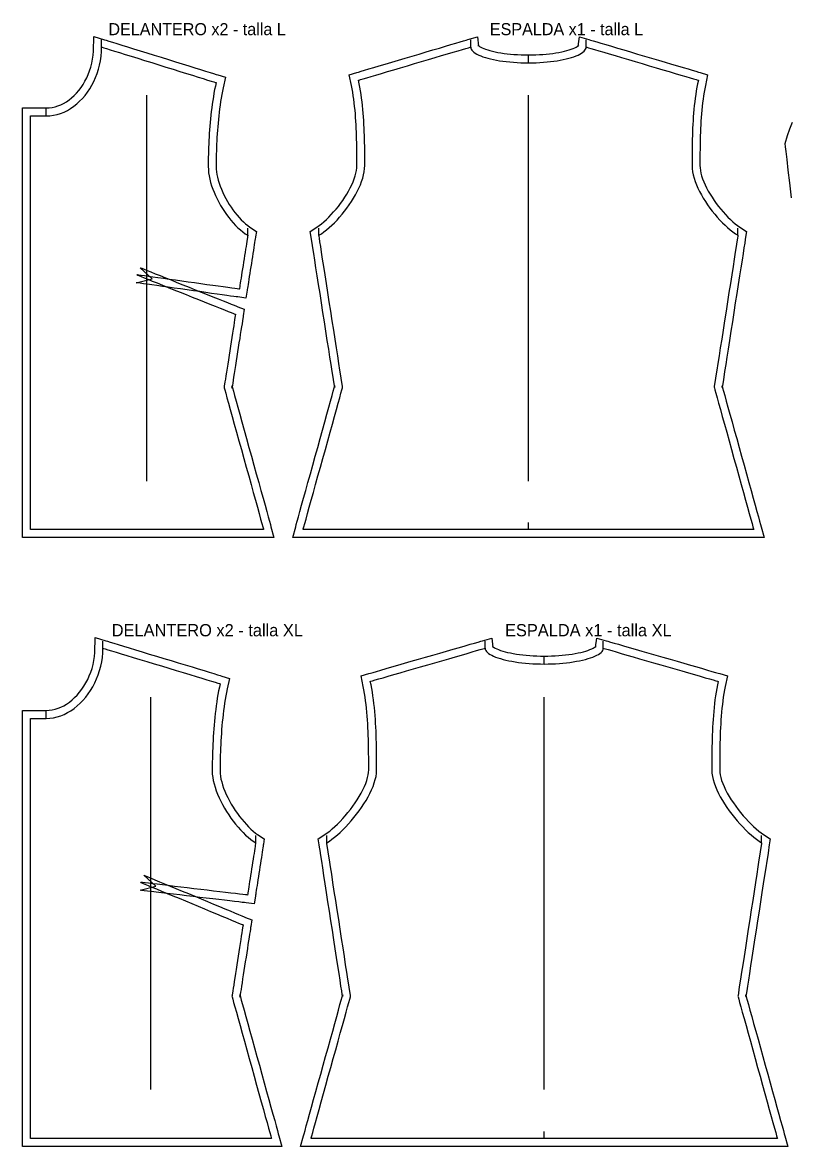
# Model space of a CAD drawing. Header units: centimetres. Extents: x -1 to 277, y -288 to 3.
# Drawn here: x -1 to 96.2, y -288 to -145.9 of the extents above; entities that cross this region are included whole.
import ezdxf

# ---------------------------------------------------------------- set-up
doc = ezdxf.new("R2010")
doc.units = ezdxf.units.CM
for name, color, linetype in [('15_SeamAllowance', 4, 'CONTINUOUS'), ('1_Boundary', 7, 'CONTINUOUS'), ('4_Notch', 1, 'CONTINUOUS'), ('5_Grainline', 3, 'CONTINUOUS'), ('8_Text', 7, 'CONTINUOUS')]:
    doc.layers.add(name, color=color, linetype=linetype)

msp = doc.modelspace()

# ---------------------------------------------------------------- linework, layer by layer
at = {"layer": '15_SeamAllowance'}
for points in [[(-1, -156.7033), (0.0101, -156.7033), (0.0394, -156.7033), (0.0859, -156.7033), (0.1481, -156.7033), (0.2242, -156.7033), (0.3125, -156.7033), (0.4112, -156.7033), (0.5185, -156.7033), (0.6328, -156.7033), (0.7523, -156.7033), (0.8753, -156.7033), (1, -156.7033), (1.1247, -156.7033), (1.2477, -156.7033), (1.3672, -156.7033), (1.4815, -156.7033), (1.5888, -156.7033), (1.6875, -156.7033), (1.7758, -156.7033), (1.8519, -156.7033), (1.9141, -156.7033), (1.9606, -156.7033), (1.9899, -156.7033), (1.9779, -156.7033), (2.379, -156.6856), (2.7536, -156.636), (3.1241, -156.5543), (3.4899, -156.4411), (3.8505, -156.297), (4.2051, -156.1225), (4.5523, -155.9184), (4.8911, -155.6854), (5.2199, -155.4243), (5.5374, -155.1363), (5.842, -154.8223), (6.1323, -154.4836), (6.4067, -154.1216), (6.664, -153.7375), (6.9026, -153.3328), (7.1213, -152.9088), (7.3186, -152.4671), (7.4934, -152.0092), (7.6445, -151.5364), (7.7706, -151.0502), (7.8706, -150.5521), (7.9434, -150.0435), (7.9879, -149.5257), (8.0415, -147.6544), (9.3732, -148.0677), (9.585, -148.1335), (9.9227, -148.2383), (10.3736, -148.3783), (10.9252, -148.5495), (11.5649, -148.7481), (12.2801, -148.9701), (13.0582, -149.2116), (13.8866, -149.4688), (14.7528, -149.7377), (15.6442, -150.0144), (16.5481, -150.295), (17.4521, -150.5756), (18.3434, -150.8522), (19.2096, -151.1211), (20.0381, -151.3783), (20.8162, -151.6198), (21.5314, -151.8418), (22.171, -152.0404), (22.7226, -152.2116), (23.1736, -152.3516), (23.5112, -152.4564), (23.7231, -152.5222), (24.674, -152.8174), (24.3814, -154.1477), (24.2936, -154.579), (24.2114, -155.0161), (24.1345, -155.4582), (24.0628, -155.9044), (23.9963, -156.3539), (23.9348, -156.8059), (23.8781, -157.2597), (23.8261, -157.7144), (23.7787, -158.1693), (23.7356, -158.6235), (23.6967, -159.0763), (23.6619, -159.5268), (23.631, -159.9744), (23.6038, -160.4182), (23.5802, -160.8575), (23.56, -161.2914), (23.5431, -161.7192), (23.5292, -162.1402), (23.5182, -162.5535), (23.51, -162.9585), (23.5043, -163.3542), (23.5011, -163.74), (23.5, -164.0996), (23.5112, -164.4309), (23.5433, -164.7632), (23.5967, -165.1104), (23.6712, -165.47), (23.7661, -165.8395), (23.8806, -166.2167), (24.014, -166.5992), (24.1651, -166.9848), (24.3331, -167.3714), (24.5168, -167.7569), (24.715, -168.1393), (24.9266, -168.5165), (25.1504, -168.8865), (25.3852, -169.2475), (25.6296, -169.5975), (25.8823, -169.9345), (26.1418, -170.2567), (26.4068, -170.5622), (26.6757, -170.8491), (26.9467, -171.1154), (27.2182, -171.3595), (27.488, -171.5796), (27.754, -171.7741), (28.5888, -172.3119), (28.4825, -172.9895), (28.4669, -173.0892), (28.4419, -173.248), (28.4087, -173.4601), (28.368, -173.7195), (28.3208, -174.0204), (28.268, -174.3568), (28.2106, -174.7227), (28.1494, -175.1124), (28.0855, -175.5198), (28.0197, -175.939), (27.953, -176.3642), (27.8863, -176.7894), (27.8206, -177.2086), (27.7566, -177.616), (27.6955, -178.0057), (27.6381, -178.3716), (27.5853, -178.708), (27.5381, -179.0089), (27.4974, -179.2683), (27.4641, -179.4804), (27.4392, -179.6392), (27.4236, -179.7389), (27.2657, -180.7455), (26.2257, -180.5995), (26.0363, -180.5729), (25.7346, -180.5306), (25.3316, -180.474), (24.8387, -180.4048), (24.267, -180.3246), (23.6279, -180.2349), (22.9325, -180.1373), (22.1921, -180.0333), (21.418, -179.9247), (20.6215, -179.8129), (19.8136, -179.6995), (19.0058, -179.5861), (18.2092, -179.4743), (17.4351, -179.3656), (16.6948, -179.2617), (15.9994, -179.1641), (15.3603, -179.0744), (14.7886, -178.9942), (14.2957, -178.925), (13.8927, -178.8684), (13.5909, -178.8261), (13.4016, -178.7995), (15.4078, -178.314), (13.9094, -176.8967), (14.0917, -176.9696), (14.3821, -177.0858), (14.77, -177.2409), (15.2445, -177.4306), (15.7947, -177.6506), (16.4099, -177.8967), (17.0792, -178.1643), (17.7918, -178.4493), (18.5369, -178.7472), (19.3036, -179.0538), (20.0812, -179.3648), (20.8587, -179.6757), (21.6255, -179.9823), (22.3705, -180.2803), (23.0832, -180.5653), (23.7525, -180.8329), (24.3677, -181.0789), (24.9179, -181.299), (25.3924, -181.4887), (25.7802, -181.6438), (26.0707, -181.76), (26.2529, -181.8328), (27.0562, -182.154), (26.9254, -182.9882), (26.9042, -183.1228), (26.8706, -183.3374), (26.8257, -183.624), (26.7707, -183.9746), (26.7069, -184.3811), (26.6357, -184.8356), (26.5581, -185.3302), (26.4755, -185.8567), (26.3892, -186.4072), (26.3004, -186.9737), (26.2103, -187.5482), (26.1202, -188.1227), (26.0314, -188.6892), (25.9451, -189.2397), (25.8625, -189.7663), (25.7849, -190.2608), (25.7137, -190.7153), (25.6499, -191.1219), (25.5949, -191.4724), (25.55, -191.759), (25.5164, -191.9736), (25.4952, -192.1083), (25.5215, -191.941), (25.4888, -191.8235), (25.5619, -192.0865), (25.6784, -192.5058), (25.8339, -193.0657), (26.0241, -193.7506), (26.2448, -194.5449), (26.4914, -195.4329), (26.7598, -196.399), (27.0455, -197.4277), (27.3443, -198.5032), (27.6517, -199.61), (27.9635, -200.7324), (28.2753, -201.8548), (28.5827, -202.9615), (28.8815, -204.037), (29.1672, -205.0657), (29.4356, -206.0318), (29.6823, -206.9199), (29.9029, -207.7141), (30.0931, -208.399), (30.2487, -208.9589), (30.3651, -209.3782), (30.4382, -209.6412), (30.8156, -211), (29.3506, -211), (28.9196, -211), (28.2324, -211), (27.3148, -211), (26.1923, -211), (24.8906, -211), (23.4353, -211), (21.8519, -211), (20.166, -211), (18.4034, -211), (16.5895, -211), (14.75, -211), (12.9105, -211), (11.0966, -211), (9.334, -211), (7.6481, -211), (6.0647, -211), (4.6094, -211), (3.3077, -211), (2.1852, -211), (1.2676, -211), (0.5804, -211), (0.1494, -211), (-1, -211), (-1, -209.7352), (-1, -208.971), (-1, -207.7529), (-1, -206.1262), (-1, -204.1363), (-1, -201.8286), (-1, -199.2486), (-1, -196.4416), (-1, -193.453), (-1, -190.3282), (-1, -187.1126), (-1, -183.8517), (-1, -180.5907), (-1, -177.3751), (-1, -174.2503), (-1, -171.2617), (-1, -168.4547), (-1, -165.8747), (-1, -163.567), (-1, -161.5772), (-1, -159.9505), (-1, -158.7323), (-1, -157.9681)], [(63, -150), (63.4684, -149.9955), (63.9298, -149.9823), (64.3831, -149.9608), (64.8269, -149.9311), (65.2596, -149.8937), (65.6801, -149.8489), (66.0867, -149.7971), (66.4782, -149.7386), (66.8528, -149.6739), (67.2092, -149.6034), (67.5457, -149.5277), (67.8605, -149.4474), (68.1518, -149.3633), (68.4176, -149.2762), (68.6557, -149.1874), (68.8636, -149.0986), (69.0384, -149.0122), (69.1772, -148.9318), (69.2769, -148.8626), (69.3351, -148.8127), (69.3526, -148.7933), (69.3374, -148.8171), (69.3092, -148.8907), (69.4601, -147.7077), (70.6589, -148.0624), (70.8664, -148.1237), (71.197, -148.2216), (71.6386, -148.3522), (72.1788, -148.512), (72.8053, -148.6973), (73.5056, -148.9045), (74.2676, -149.13), (75.0789, -149.37), (75.9272, -149.6209), (76.8001, -149.8792), (77.6854, -150.1411), (78.5706, -150.403), (79.4435, -150.6612), (80.2918, -150.9122), (81.1031, -151.1522), (81.8651, -151.3776), (82.5655, -151.5848), (83.1919, -151.7702), (83.7321, -151.93), (84.1737, -152.0606), (84.5044, -152.1584), (84.7118, -152.2198), (85.6744, -152.5046), (85.3835, -153.8437), (85.2994, -154.2731), (85.2222, -154.7102), (85.1519, -155.154), (85.088, -155.6036), (85.0304, -156.058), (84.9787, -156.5162), (84.9327, -156.9772), (84.8919, -157.4401), (84.8562, -157.904), (84.8252, -158.3678), (84.7986, -158.8307), (84.776, -159.2917), (84.7572, -159.7499), (84.7417, -160.2044), (84.7293, -160.6543), (84.7197, -161.0986), (84.7124, -161.5365), (84.7072, -161.9672), (84.7037, -162.3896), (84.7016, -162.803), (84.7005, -163.2064), (84.7001, -163.5991), (84.7, -163.958), (84.7141, -164.2769), (84.7541, -164.595), (84.8213, -164.9328), (84.9154, -165.2873), (85.0355, -165.6554), (85.1805, -166.0341), (85.349, -166.4208), (85.5393, -166.8126), (85.7499, -167.2071), (85.9789, -167.6019), (86.2245, -167.9947), (86.4848, -168.3832), (86.758, -168.7653), (87.042, -169.1387), (87.335, -169.5015), (87.6349, -169.8514), (87.9396, -170.1865), (88.2471, -170.5046), (88.5551, -170.8037), (88.8612, -171.0818), (89.1631, -171.3366), (89.4579, -171.5662), (89.7426, -171.7685), (90.5889, -172.3086), (90.4728, -173.0516), (90.429, -173.3322), (90.3591, -173.7794), (90.2658, -174.3766), (90.1516, -175.1072), (90.0193, -175.9544), (89.8713, -176.9016), (89.7102, -177.9322), (89.5388, -179.0294), (89.3595, -180.1766), (89.1751, -181.3572), (88.988, -182.5544), (88.8009, -183.7516), (88.6165, -184.9322), (88.4372, -186.0794), (88.2658, -187.1766), (88.1048, -188.2072), (87.9568, -189.1544), (87.8244, -190.0016), (87.7102, -190.7322), (87.6169, -191.3294), (87.547, -191.7766), (87.5032, -192.0572), (87.5214, -191.9407), (87.4888, -191.8235), (87.5619, -192.0865), (87.6784, -192.5058), (87.8339, -193.0657), (88.0241, -193.7506), (88.2448, -194.5449), (88.4914, -195.4329), (88.7598, -196.399), (89.0455, -197.4277), (89.3443, -198.5032), (89.6517, -199.61), (89.9635, -200.7324), (90.2753, -201.8548), (90.5827, -202.9615), (90.8815, -204.037), (91.1672, -205.0657), (91.4356, -206.0318), (91.6823, -206.9199), (91.9029, -207.7141), (92.0931, -208.399), (92.2487, -208.9589), (92.3651, -209.3782), (92.4382, -209.6412), (92.8156, -211), (91.3557, -211), (90.9392, -211), (90.2754, -211), (89.3889, -211), (88.3045, -211), (87.0469, -211), (85.6408, -211), (84.1111, -211), (82.4824, -211), (80.7795, -211), (79.0271, -211), (77.25, -211), (75.4729, -211), (73.7205, -211), (72.0176, -211), (70.3889, -211), (68.8592, -211), (67.4531, -211), (66.1955, -211), (65.1111, -211), (64.2246, -211), (63.5608, -211), (63.1443, -211), (63, -211), (62.8557, -211), (62.4392, -211), (61.7754, -211), (60.8889, -211), (59.8045, -211), (58.5469, -211), (57.1408, -211), (55.6111, -211), (53.9824, -211), (52.2795, -211), (50.5271, -211), (48.75, -211), (46.9729, -211), (45.2205, -211), (43.5176, -211), (41.8889, -211), (40.3592, -211), (38.9531, -211), (37.6955, -211), (36.6111, -211), (35.7246, -211), (35.0608, -211), (34.6443, -211), (33.1844, -211), (33.5618, -209.6412), (33.6349, -209.3782), (33.7513, -208.9589), (33.9069, -208.399), (34.0971, -207.7141), (34.3177, -206.9199), (34.5644, -206.0318), (34.8328, -205.0657), (35.1185, -204.037), (35.4173, -202.9615), (35.7247, -201.8548), (36.0365, -200.7324), (36.3483, -199.61), (36.6557, -198.5032), (36.9545, -197.4277), (37.2402, -196.399), (37.5086, -195.4329), (37.7552, -194.5449), (37.9759, -193.7506), (38.1661, -193.0657), (38.3216, -192.5058), (38.4381, -192.0865), (38.5112, -191.8235), (38.4786, -191.9407), (38.4968, -192.0572), (38.453, -191.7766), (38.3831, -191.3294), (38.2898, -190.7322), (38.1756, -190.0016), (38.0432, -189.1544), (37.8952, -188.2072), (37.7342, -187.1766), (37.5628, -186.0794), (37.3835, -184.9322), (37.1991, -183.7516), (37.012, -182.5544), (36.8249, -181.3572), (36.6405, -180.1766), (36.4612, -179.0294), (36.2898, -177.9322), (36.1287, -176.9016), (35.9807, -175.9544), (35.8484, -175.1072), (35.7342, -174.3766), (35.6409, -173.7794), (35.571, -173.3322), (35.5272, -173.0516), (35.4111, -172.3086), (36.2574, -171.7685), (36.5421, -171.5662), (36.8369, -171.3366), (37.1388, -171.0818), (37.4449, -170.8037), (37.7529, -170.5046), (38.0604, -170.1865), (38.3651, -169.8514), (38.665, -169.5015), (38.958, -169.1387), (39.242, -168.7653), (39.5152, -168.3832), (39.7755, -167.9947), (40.0211, -167.6019), (40.2501, -167.2071), (40.4607, -166.8126), (40.651, -166.4208), (40.8195, -166.0341), (40.9645, -165.6554), (41.0846, -165.2873), (41.1787, -164.9328), (41.2459, -164.595), (41.2859, -164.2769), (41.3, -163.958), (41.2999, -163.5991), (41.2995, -163.2064), (41.2984, -162.803), (41.2963, -162.3896), (41.2928, -161.9672), (41.2876, -161.5365), (41.2803, -161.0986), (41.2707, -160.6543), (41.2583, -160.2044), (41.2428, -159.7499), (41.224, -159.2917), (41.2014, -158.8307), (41.1748, -158.3678), (41.1438, -157.904), (41.1081, -157.4401), (41.0673, -156.9772), (41.0213, -156.5162), (40.9696, -156.058), (40.912, -155.6036), (40.8481, -155.154), (40.7778, -154.7102), (40.7006, -154.2731), (40.6165, -153.8437), (40.3256, -152.5046), (41.2882, -152.2198), (41.4956, -152.1584), (41.8263, -152.0606), (42.2679, -151.93), (42.8081, -151.7702), (43.4345, -151.5848), (44.1349, -151.3776), (44.8969, -151.1522), (45.7082, -150.9122), (46.5565, -150.6612), (47.4294, -150.403), (48.3146, -150.1411), (49.1999, -149.8792), (50.0728, -149.6209), (50.9211, -149.37), (51.7324, -149.13), (52.4944, -148.9045), (53.1947, -148.6973), (53.8212, -148.512), (54.3614, -148.3522), (54.803, -148.2216), (55.1336, -148.1237), (55.3411, -148.0624), (56.5399, -147.7077), (56.6908, -148.8907), (56.6626, -148.8171), (56.6474, -148.7933), (56.6649, -148.8127), (56.7231, -148.8626), (56.8228, -148.9318), (56.9616, -149.0122), (57.1364, -149.0986), (57.3443, -149.1874), (57.5824, -149.2762), (57.8482, -149.3633), (58.1395, -149.4474), (58.4543, -149.5277), (58.7908, -149.6034), (59.1472, -149.6739), (59.5218, -149.7386), (59.9133, -149.7971), (60.3199, -149.8489), (60.7404, -149.8937), (61.1731, -149.9311), (61.6169, -149.9608), (62.0702, -149.9823), (62.5316, -149.9955)], [(-1, -232.8733), (0.0101, -232.8733), (0.0394, -232.8733), (0.0859, -232.8733), (0.1481, -232.8733), (0.2242, -232.8733), (0.3125, -232.8733), (0.4112, -232.8733), (0.5185, -232.8733), (0.6328, -232.8733), (0.7523, -232.8733), (0.8753, -232.8733), (1, -232.8733), (1.1247, -232.8733), (1.2477, -232.8733), (1.3672, -232.8733), (1.4815, -232.8733), (1.5888, -232.8733), (1.6875, -232.8733), (1.7758, -232.8733), (1.8519, -232.8733), (1.9141, -232.8733), (1.9606, -232.8733), (1.9899, -232.8733), (1.977, -232.8733), (2.3767, -232.855), (2.7516, -232.8036), (3.1247, -232.7187), (3.4954, -232.601), (3.8629, -232.4509), (4.2258, -232.2692), (4.5827, -232.0564), (4.932, -231.8137), (5.272, -231.542), (5.601, -231.2427), (5.9173, -230.9169), (6.2192, -230.5663), (6.5051, -230.1923), (6.7733, -229.7964), (7.0223, -229.3803), (7.2507, -228.9457), (7.457, -228.4942), (7.6398, -228.0275), (7.7978, -227.5473), (7.9298, -227.0552), (8.0344, -226.5529), (8.1106, -226.042), (8.1571, -225.5239), (8.2131, -223.6635), (9.5388, -224.0659), (9.7555, -224.1316), (10.1008, -224.2365), (10.562, -224.3764), (11.1262, -224.5477), (11.7804, -224.7462), (12.5119, -224.9682), (13.3077, -225.2098), (14.155, -225.4669), (15.0409, -225.7358), (15.9526, -226.0125), (16.8771, -226.2931), (17.8016, -226.5737), (18.7133, -226.8504), (19.5992, -227.1193), (20.4465, -227.3764), (21.2423, -227.618), (21.9738, -227.84), (22.628, -228.0385), (23.1922, -228.2098), (23.6533, -228.3497), (23.9987, -228.4546), (24.2153, -228.5203), (25.1744, -228.8114), (24.8818, -230.1481), (24.7943, -230.5844), (24.7122, -231.0306), (24.6353, -231.4856), (24.5637, -231.9481), (24.4971, -232.4168), (24.4356, -232.8905), (24.3788, -233.368), (24.3267, -233.848), (24.2792, -234.3295), (24.236, -234.8111), (24.1971, -235.2917), (24.1622, -235.7702), (24.1312, -236.2453), (24.104, -236.7159), (24.0804, -237.1808), (24.0601, -237.6388), (24.0432, -238.0888), (24.0293, -238.5296), (24.0183, -238.9601), (24.01, -239.379), (24.0043, -239.7853), (24.0011, -240.1777), (24.0001, -240.5363), (24.0131, -240.8611), (24.0504, -241.1897), (24.1131, -241.539), (24.2006, -241.9057), (24.3122, -242.2865), (24.4468, -242.6784), (24.6032, -243.0785), (24.7799, -243.4841), (24.9756, -243.8925), (25.1886, -244.3012), (25.4175, -244.7077), (25.6605, -245.1097), (25.916, -245.5048), (26.1823, -245.8907), (26.4576, -246.2651), (26.7402, -246.6257), (27.0283, -246.9701), (27.3198, -247.2963), (27.6128, -247.6018), (27.905, -247.8844), (28.194, -248.1419), (28.4772, -248.3719), (28.7516, -248.5724), (29.5881, -249.1118), (29.4829, -249.7874), (29.4678, -249.884), (29.4438, -250.0379), (29.4118, -250.2435), (29.3726, -250.4949), (29.3272, -250.7865), (29.2764, -251.1126), (29.2211, -251.4673), (29.1623, -251.8449), (29.1007, -252.2398), (29.0374, -252.6461), (28.9732, -253.0582), (28.909, -253.4702), (28.8457, -253.8766), (28.7841, -254.2714), (28.7253, -254.6491), (28.67, -255.0038), (28.6192, -255.3298), (28.5738, -255.6214), (28.5346, -255.8729), (28.5026, -256.0784), (28.4786, -256.2323), (28.4635, -256.3289), (28.3099, -257.3151), (27.2837, -257.1933), (27.0858, -257.1698), (26.7703, -257.1323), (26.349, -257.0823), (25.8336, -257.0211), (25.2359, -256.9501), (24.5676, -256.8708), (23.8406, -256.7844), (23.0665, -256.6925), (22.2572, -256.5964), (21.4243, -256.4975), (20.5797, -256.3972), (19.7351, -256.2969), (18.9022, -256.198), (18.0929, -256.1019), (17.3188, -256.01), (16.5918, -255.9237), (15.9235, -255.8443), (15.3258, -255.7734), (14.8104, -255.7122), (14.3891, -255.6621), (14.0736, -255.6247), (13.8757, -255.6012), (15.8601, -255.1054), (14.3734, -253.7034), (14.5631, -253.7819), (14.8654, -253.9072), (15.2692, -254.0744), (15.763, -254.279), (16.3358, -254.5162), (16.9761, -254.7815), (17.6728, -255.0701), (18.4146, -255.3773), (19.1901, -255.6986), (19.9882, -256.0292), (20.7976, -256.3644), (21.6069, -256.6997), (22.405, -257.0303), (23.1806, -257.3515), (23.9223, -257.6588), (24.619, -257.9474), (25.2594, -258.2126), (25.8321, -258.4499), (26.326, -258.6545), (26.7297, -258.8217), (27.0321, -258.9469), (27.2217, -259.0255), (28.0138, -259.3536), (27.8857, -260.1761), (27.8652, -260.308), (27.8325, -260.5181), (27.7888, -260.7988), (27.7353, -261.1422), (27.6734, -261.5403), (27.6041, -261.9855), (27.5287, -262.4698), (27.4484, -262.9855), (27.3644, -263.5246), (27.2781, -264.0795), (27.1905, -264.6421), (27.1029, -265.2048), (27.0165, -265.7596), (26.9326, -266.2988), (26.8523, -266.8144), (26.7769, -267.2988), (26.7076, -267.7439), (26.6456, -268.1421), (26.5922, -268.4854), (26.5485, -268.7661), (26.5157, -268.9763), (26.4952, -269.1081), (26.5213, -268.9404), (26.4888, -268.8235), (26.5619, -269.0865), (26.6784, -269.5058), (26.8339, -270.0657), (27.0241, -270.7506), (27.2448, -271.5449), (27.4914, -272.4329), (27.7598, -273.399), (28.0455, -274.4277), (28.3443, -275.5032), (28.6517, -276.61), (28.9635, -277.7324), (29.2753, -278.8548), (29.5827, -279.9615), (29.8815, -281.037), (30.1672, -282.0657), (30.4356, -283.0318), (30.6823, -283.9199), (30.9029, -284.7141), (31.0931, -285.399), (31.2487, -285.9589), (31.3651, -286.3782), (31.4382, -286.6412), (31.8156, -288), (30.3456, -288), (29.8999, -288), (29.1895, -288), (28.2407, -288), (27.0802, -288), (25.7344, -288), (24.2297, -288), (22.5926, -288), (20.8496, -288), (19.0272, -288), (17.1518, -288), (15.25, -288), (13.3482, -288), (11.4728, -288), (9.6504, -288), (7.9074, -288), (6.2703, -288), (4.7656, -288), (3.4198, -288), (2.2593, -288), (1.3105, -288), (0.6001, -288), (0.1544, -288), (-1, -288), (-1, -286.731), (-1, -285.9547), (-1, -284.7172), (-1, -283.0647), (-1, -281.0432), (-1, -278.699), (-1, -276.078), (-1, -273.2264), (-1, -270.1904), (-1, -267.016), (-1, -263.7494), (-1, -260.4367), (-1, -257.1239), (-1, -253.8573), (-1, -250.6829), (-1, -247.6469), (-1, -244.7954), (-1, -242.1744), (-1, -239.8301), (-1, -237.8086), (-1, -236.1561), (-1, -234.9186), (-1, -234.1423)], [(65, -226), (65.4693, -225.9955), (65.9335, -225.9823), (66.391, -225.9607), (66.8404, -225.931), (67.2802, -225.8936), (67.7087, -225.8487), (68.1244, -225.7967), (68.5258, -225.738), (68.911, -225.6731), (69.2785, -225.6023), (69.6265, -225.5262), (69.9531, -225.4454), (70.2562, -225.3606), (70.5338, -225.2727), (70.7835, -225.1829), (71.0026, -225.0927), (71.188, -225.0047), (71.3364, -224.9221), (71.4442, -224.8503), (71.5083, -224.7977), (71.5287, -224.7761), (71.5124, -224.8004), (71.4805, -224.8797), (71.6362, -223.717), (72.8246, -224.0606), (73.0369, -224.122), (73.3753, -224.2198), (73.8271, -224.3505), (74.3799, -224.5103), (75.0209, -224.6956), (75.7375, -224.9028), (76.5173, -225.1282), (77.3474, -225.3683), (78.2154, -225.6192), (79.1086, -225.8775), (80.0144, -226.1393), (80.9202, -226.4012), (81.8134, -226.6595), (82.6814, -226.9104), (83.5116, -227.1505), (84.2913, -227.3759), (85.008, -227.5831), (85.649, -227.7684), (86.2017, -227.9282), (86.6536, -228.0589), (86.9919, -228.1567), (87.2042, -228.2181), (88.1747, -228.4987), (87.8839, -229.8441), (87.7999, -230.2786), (87.7229, -230.725), (87.6526, -231.182), (87.5887, -231.6481), (87.531, -232.1219), (87.4792, -232.6019), (87.4331, -233.0868), (87.3923, -233.5752), (87.3565, -234.0657), (87.3254, -234.557), (87.2987, -235.0478), (87.2761, -235.5366), (87.2572, -236.0223), (87.2418, -236.5035), (87.2294, -236.9789), (87.2197, -237.4472), (87.2124, -237.9071), (87.2072, -238.3574), (87.2037, -238.7968), (87.2016, -239.2239), (87.2005, -239.6377), (87.2001, -240.0368), (87.2, -240.3948), (87.2158, -240.7074), (87.2607, -241.0225), (87.3368, -241.3636), (87.4439, -241.7264), (87.5809, -242.1069), (87.7462, -242.5014), (87.9382, -242.9065), (88.1546, -243.3189), (88.3934, -243.7356), (88.6522, -244.1537), (88.9288, -244.5706), (89.2209, -244.9837), (89.526, -245.3903), (89.8417, -245.7881), (90.1657, -246.1745), (90.4955, -246.5472), (90.8286, -246.9038), (91.1623, -247.2417), (91.494, -247.5587), (91.8208, -247.8522), (92.1398, -248.1197), (92.4476, -248.3588), (92.7403, -248.5669), (93.5879, -249.1083), (93.4731, -249.8511), (93.4292, -250.1345), (93.3593, -250.5864), (93.266, -251.1899), (93.1519, -251.928), (93.0195, -252.7841), (92.8715, -253.7412), (92.7105, -254.7825), (92.539, -255.8911), (92.3598, -257.0503), (92.1753, -258.2431), (91.9883, -259.4528), (91.8012, -260.6625), (91.6167, -261.8554), (91.4375, -263.0145), (91.266, -264.1232), (91.105, -265.1645), (90.957, -266.1216), (90.8246, -266.9776), (90.7105, -267.7158), (90.6172, -268.3192), (90.5473, -268.7711), (90.5034, -269.0546), (90.5212, -268.9399), (90.4888, -268.8235), (90.5619, -269.0865), (90.6784, -269.5058), (90.8339, -270.0657), (91.0241, -270.7506), (91.2448, -271.5449), (91.4914, -272.4329), (91.7598, -273.399), (92.0455, -274.4277), (92.3443, -275.5032), (92.6517, -276.61), (92.9635, -277.7324), (93.2753, -278.8548), (93.5827, -279.9615), (93.8815, -281.037), (94.1672, -282.0657), (94.4356, -283.0318), (94.6823, -283.9199), (94.9029, -284.7141), (95.0931, -285.399), (95.2487, -285.9589), (95.3651, -286.3782), (95.4382, -286.6412), (95.8156, -288), (94.3506, -288), (93.9196, -288), (93.2324, -288), (92.3148, -288), (91.1923, -288), (89.8906, -288), (88.4353, -288), (86.8519, -288), (85.166, -288), (83.4034, -288), (81.5895, -288), (79.75, -288), (77.9105, -288), (76.0966, -288), (74.334, -288), (72.6481, -288), (71.0647, -288), (69.6094, -288), (68.3077, -288), (67.1852, -288), (66.2676, -288), (65.5804, -288), (65.1494, -288), (65, -288), (64.8506, -288), (64.4196, -288), (63.7324, -288), (62.8148, -288), (61.6923, -288), (60.3906, -288), (58.9353, -288), (57.3519, -288), (55.666, -288), (53.9034, -288), (52.0895, -288), (50.25, -288), (48.4105, -288), (46.5966, -288), (44.834, -288), (43.1481, -288), (41.5647, -288), (40.1094, -288), (38.8077, -288), (37.6852, -288), (36.7676, -288), (36.0804, -288), (35.6494, -288), (34.1844, -288), (34.5618, -286.6412), (34.6349, -286.3782), (34.7513, -285.9589), (34.9069, -285.399), (35.0971, -284.7141), (35.3177, -283.9199), (35.5644, -283.0318), (35.8328, -282.0657), (36.1185, -281.037), (36.4173, -279.9615), (36.7247, -278.8548), (37.0365, -277.7324), (37.3483, -276.61), (37.6557, -275.5032), (37.9545, -274.4277), (38.2402, -273.399), (38.5086, -272.4329), (38.7552, -271.5449), (38.9759, -270.7506), (39.1661, -270.0657), (39.3216, -269.5058), (39.4381, -269.0865), (39.5112, -268.8235), (39.4788, -268.9399), (39.4966, -269.0546), (39.4527, -268.7711), (39.3828, -268.3192), (39.2895, -267.7158), (39.1754, -266.9776), (39.043, -266.1216), (38.895, -265.1645), (38.734, -264.1232), (38.5625, -263.0145), (38.3833, -261.8554), (38.1988, -260.6625), (38.0117, -259.4528), (37.8247, -258.2431), (37.6402, -257.0503), (37.461, -255.8911), (37.2895, -254.7825), (37.1285, -253.7412), (36.9805, -252.7841), (36.8481, -251.928), (36.734, -251.1899), (36.6407, -250.5864), (36.5708, -250.1345), (36.5269, -249.8511), (36.4121, -249.1083), (37.2597, -248.5669), (37.5524, -248.3588), (37.8602, -248.1197), (38.1792, -247.8522), (38.506, -247.5587), (38.8377, -247.2417), (39.1714, -246.9038), (39.5045, -246.5472), (39.8343, -246.1745), (40.1583, -245.7881), (40.474, -245.3903), (40.7791, -244.9837), (41.0712, -244.5706), (41.3478, -244.1537), (41.6066, -243.7356), (41.8454, -243.3189), (42.0618, -242.9065), (42.2538, -242.5014), (42.4191, -242.1069), (42.5561, -241.7264), (42.6632, -241.3636), (42.7393, -241.0225), (42.7842, -240.7074), (42.8, -240.3948), (42.7999, -240.0368), (42.7995, -239.6377), (42.7984, -239.2239), (42.7963, -238.7968), (42.7928, -238.3574), (42.7876, -237.9071), (42.7803, -237.4472), (42.7706, -236.9789), (42.7582, -236.5035), (42.7428, -236.0223), (42.7239, -235.5366), (42.7013, -235.0478), (42.6746, -234.557), (42.6435, -234.0657), (42.6077, -233.5752), (42.5669, -233.0868), (42.5208, -232.6019), (42.469, -232.1219), (42.4113, -231.6481), (42.3474, -231.182), (42.2771, -230.725), (42.2001, -230.2786), (42.1161, -229.8441), (41.8253, -228.4987), (42.7958, -228.2181), (43.0081, -228.1567), (43.3464, -228.0589), (43.7983, -227.9282), (44.351, -227.7684), (44.992, -227.5831), (45.7087, -227.3759), (46.4884, -227.1505), (47.3186, -226.9104), (48.1866, -226.6595), (49.0798, -226.4012), (49.9856, -226.1393), (50.8914, -225.8775), (51.7846, -225.6192), (52.6526, -225.3683), (53.4827, -225.1282), (54.2625, -224.9028), (54.9791, -224.6956), (55.6201, -224.5103), (56.1729, -224.3505), (56.6247, -224.2198), (56.9631, -224.122), (57.1754, -224.0606), (58.3638, -223.717), (58.5195, -224.8797), (58.4876, -224.8004), (58.4713, -224.7761), (58.4917, -224.7977), (58.5558, -224.8503), (58.6636, -224.9221), (58.812, -225.0047), (58.9974, -225.0927), (59.2165, -225.1829), (59.4662, -225.2727), (59.7438, -225.3606), (60.0469, -225.4454), (60.3735, -225.5262), (60.7215, -225.6023), (61.089, -225.6731), (61.4742, -225.738), (61.8756, -225.7967), (62.2913, -225.8487), (62.7198, -225.8936), (63.1596, -225.931), (63.609, -225.9607), (64.0665, -225.9823), (64.5307, -225.9955)]]:
    msp.add_lwpolyline(points, close=True, dxfattribs=at)
msp.add_lwpolyline([(96.2753, -168.0615), (96.0582, -166.176), (95.871, -164.5502), (95.718, -163.2211), (95.6034, -162.2258), (95.5315, -161.6014), (95.4837, -161.1863), (95.7743, -160.1765), (96.0664, -159.3401), (96.4067, -158.5147)], dxfattribs=at)
at = {"layer": '1_Boundary'}
for points in [[(0, -157.7033), (0.0101, -157.7033), (0.0394, -157.7033), (0.0859, -157.7033), (0.1481, -157.7033), (0.2242, -157.7033), (0.3125, -157.7033), (0.4112, -157.7033), (0.5185, -157.7033), (0.6328, -157.7033), (0.7523, -157.7033), (0.8753, -157.7033), (1, -157.7033), (1.1247, -157.7033), (1.2477, -157.7033), (1.3672, -157.7033), (1.4815, -157.7033), (1.5888, -157.7033), (1.6875, -157.7033), (1.7758, -157.7033), (1.8519, -157.7033), (1.9141, -157.7033), (1.9606, -157.7033), (1.9899, -157.7033), (2, -157.7033), (2.4669, -157.6827), (2.9273, -157.6217), (3.38, -157.5219), (3.8237, -157.3846), (4.2574, -157.2113), (4.6798, -157.0034), (5.0898, -156.7625), (5.486, -156.4899), (5.8675, -156.187), (6.233, -155.8554), (6.5812, -155.4965), (6.911, -155.1117), (7.2213, -154.7024), (7.5108, -154.2701), (7.7784, -153.8163), (8.0228, -153.3423), (8.243, -152.8497), (8.4376, -152.3399), (8.6055, -151.8143), (8.7456, -151.2743), (8.8566, -150.7215), (8.9373, -150.1572), (8.9866, -149.5829), (9.0033, -149), (9.0767, -149.0228), (9.2886, -149.0885), (9.6262, -149.1934), (10.0772, -149.3333), (10.6288, -149.5046), (11.2684, -149.7031), (11.9836, -149.9251), (12.7617, -150.1667), (13.5902, -150.4238), (14.4564, -150.6927), (15.3477, -150.9694), (16.2517, -151.25), (17.1556, -151.5306), (18.047, -151.8073), (18.9132, -152.0762), (19.7416, -152.3333), (20.5197, -152.5749), (21.2349, -152.7969), (21.8746, -152.9954), (22.4262, -153.1667), (22.8771, -153.3066), (23.2148, -153.4115), (23.4266, -153.4772), (23.5, -153.5), (23.4031, -153.9406), (23.3123, -154.3868), (23.2273, -154.8379), (23.1481, -155.2932), (23.0745, -155.7519), (23.0062, -156.2133), (22.9432, -156.6765), (22.8852, -157.1409), (22.832, -157.6057), (22.7836, -158.0702), (22.7396, -158.5335), (22.7, -158.995), (22.6646, -159.4539), (22.6331, -159.9094), (22.6055, -160.3608), (22.5815, -160.8074), (22.561, -161.2484), (22.5437, -161.683), (22.5297, -162.1105), (22.5185, -162.5301), (22.5102, -162.9411), (22.5044, -163.3428), (22.5011, -163.7343), (22.5, -164.115), (22.5128, -164.4959), (22.5506, -164.8874), (22.6123, -165.288), (22.6968, -165.6958), (22.8029, -166.1093), (22.9297, -166.5267), (23.076, -166.9464), (23.2407, -167.3667), (23.4229, -167.7858), (23.6212, -168.2022), (23.8348, -168.6142), (24.0625, -169.02), (24.3032, -169.418), (24.5558, -169.8065), (24.8193, -170.1838), (25.0926, -170.5483), (25.3745, -170.8983), (25.6641, -171.232), (25.9601, -171.5479), (26.2616, -171.8442), (26.5674, -172.1192), (26.8764, -172.3713), (27.1877, -172.5988), (27.5, -172.8), (27.4946, -172.8345), (27.479, -172.9342), (27.454, -173.093), (27.4208, -173.3051), (27.3801, -173.5645), (27.3329, -173.8654), (27.2801, -174.2018), (27.2227, -174.5677), (27.1615, -174.9574), (27.0976, -175.3648), (27.0318, -175.784), (26.9651, -176.2092), (26.8984, -176.6344), (26.8326, -177.0536), (26.7687, -177.461), (26.7076, -177.8507), (26.6502, -178.2166), (26.5974, -178.553), (26.5502, -178.8539), (26.5095, -179.1133), (26.4762, -179.3254), (26.4513, -179.4842), (26.4357, -179.5839), (26.4303, -179.6184), (26.3647, -179.6092), (26.1753, -179.5826), (25.8736, -179.5403), (25.4706, -179.4837), (24.9777, -179.4145), (24.406, -179.3343), (23.7669, -179.2446), (23.0715, -179.147), (22.3311, -179.0431), (21.557, -178.9344), (20.7605, -178.8226), (19.9526, -178.7092), (19.1448, -178.5958), (18.3482, -178.484), (17.5741, -178.3754), (16.8338, -178.2714), (16.1384, -178.1738), (15.4993, -178.0841), (14.9276, -178.0039), (14.4346, -177.9347), (14.0317, -177.8781), (13.7299, -177.8358), (13.5406, -177.8092), (13.475, -177.8), (13.5381, -177.8253), (13.7204, -177.8981), (14.0108, -178.0143), (14.3987, -178.1694), (14.8732, -178.3591), (15.4234, -178.5792), (16.0386, -178.8252), (16.7079, -179.0928), (17.4205, -179.3778), (18.1656, -179.6757), (18.9323, -179.9824), (19.7099, -180.2933), (20.4874, -180.6042), (21.2542, -180.9108), (21.9992, -181.2088), (22.7119, -181.4938), (23.3812, -181.7614), (23.9964, -182.0074), (24.5466, -182.2275), (25.0211, -182.4172), (25.4089, -182.5723), (25.6994, -182.6885), (25.8816, -182.7613), (25.9447, -182.7866), (25.9374, -182.8332), (25.9163, -182.9679), (25.8827, -183.1825), (25.8377, -183.4691), (25.7828, -183.8196), (25.719, -184.2262), (25.6477, -184.6807), (25.5702, -185.1753), (25.4876, -185.7018), (25.4013, -186.2523), (25.3125, -186.8188), (25.2224, -187.3933), (25.1323, -187.9678), (25.0435, -188.5343), (24.9571, -189.0848), (24.8746, -189.6113), (24.797, -190.1059), (24.7257, -190.5604), (24.662, -190.967), (24.607, -191.3175), (24.5621, -191.6041), (24.5284, -191.8187), (24.5073, -191.9533), (24.5, -192), (24.5253, -192.0911), (24.5984, -192.3542), (24.7148, -192.7734), (24.8704, -193.3333), (25.0606, -194.0182), (25.2813, -194.8125), (25.5279, -195.7005), (25.7963, -196.6667), (26.082, -197.6953), (26.3808, -198.7708), (26.6882, -199.8776), (27, -201), (27.3118, -202.1224), (27.6192, -203.2292), (27.918, -204.3047), (28.2037, -205.3333), (28.4721, -206.2995), (28.7188, -207.1875), (28.9394, -207.9818), (29.1296, -208.6667), (29.2852, -209.2266), (29.4016, -209.6458), (29.4747, -209.9089), (29.5, -210), (29.3506, -210), (28.9196, -210), (28.2324, -210), (27.3148, -210), (26.1923, -210), (24.8906, -210), (23.4353, -210), (21.8519, -210), (20.166, -210), (18.4034, -210), (16.5895, -210), (14.75, -210), (12.9105, -210), (11.0966, -210), (9.334, -210), (7.6481, -210), (6.0647, -210), (4.6094, -210), (3.3077, -210), (2.1852, -210), (1.2676, -210), (0.5804, -210), (0.1494, -210), (0, -210), (0, -209.7352), (0, -208.971), (0, -207.7529), (0, -206.1262), (0, -204.1363), (0, -201.8286), (0, -199.2486), (0, -196.4416), (0, -193.453), (0, -190.3282), (0, -187.1126), (0, -183.8517), (0, -180.5907), (0, -177.3751), (0, -174.2503), (0, -171.2617), (0, -168.4547), (0, -165.8747), (0, -163.567), (0, -161.5772), (0, -159.9505), (0, -158.7323), (0, -157.9681), (0, -157.7033)], [(63, -151), (63.4874, -150.9954), (63.9679, -150.9817), (64.4402, -150.9592), (64.9033, -150.9282), (65.3557, -150.8891), (65.7963, -150.8422), (66.2239, -150.7877), (66.6372, -150.7259), (67.0349, -150.6572), (67.416, -150.5819), (67.7791, -150.5002), (68.1229, -150.4125), (68.4463, -150.3191), (68.7481, -150.2202), (69.027, -150.1162), (69.2817, -150.0074), (69.5111, -149.8941), (69.7139, -149.7766), (69.8889, -149.6551), (70.0348, -149.5301), (70.1504, -149.4018), (70.2346, -149.2704), (70.2859, -149.1364), (70.3033, -149), (70.3752, -149.0213), (70.5827, -149.0826), (70.9133, -149.1805), (71.3549, -149.3111), (71.8951, -149.4709), (72.5216, -149.6563), (73.2219, -149.8635), (73.984, -150.0889), (74.7952, -150.3289), (75.6435, -150.5799), (76.5164, -150.8381), (77.4017, -151.1), (78.2869, -151.3619), (79.1598, -151.6201), (80.0081, -151.8711), (80.8194, -152.1111), (81.5814, -152.3365), (82.2818, -152.5437), (82.9082, -152.7291), (83.4484, -152.8889), (83.89, -153.0195), (84.2207, -153.1174), (84.4281, -153.1787), (84.5, -153.2), (84.4041, -153.6414), (84.3162, -154.0901), (84.2359, -154.545), (84.163, -155.0055), (84.0969, -155.4704), (84.0375, -155.9391), (83.9843, -156.4104), (83.937, -156.8837), (83.8953, -157.3579), (83.8588, -157.8322), (83.8271, -158.3057), (83.8, -158.7775), (83.777, -159.2467), (83.7579, -159.7123), (83.7422, -160.1736), (83.7296, -160.6296), (83.7198, -161.0794), (83.7125, -161.5222), (83.7072, -161.957), (83.7037, -162.3829), (83.7016, -162.799), (83.7005, -163.2045), (83.7001, -163.5985), (83.7, -163.98), (83.7169, -164.3616), (83.7664, -164.7551), (83.8467, -165.1588), (83.956, -165.5708), (84.0926, -165.9894), (84.2547, -166.4128), (84.4405, -166.8392), (84.6481, -167.2667), (84.876, -167.6936), (85.1222, -168.118), (85.3849, -168.5383), (85.6625, -168.9525), (85.9531, -169.3589), (86.2549, -169.7557), (86.5662, -170.1411), (86.8852, -170.5133), (87.2101, -170.8705), (87.5391, -171.2109), (87.8704, -171.5327), (88.2023, -171.8342), (88.533, -172.1134), (88.8607, -172.3686), (89.1836, -172.5981), (89.5, -172.8), (89.4848, -172.8972), (89.441, -173.1778), (89.3711, -173.625), (89.2778, -174.2222), (89.1636, -174.9528), (89.0313, -175.8), (88.8832, -176.7472), (88.7222, -177.7778), (88.5508, -178.875), (88.3715, -180.0222), (88.1871, -181.2028), (88, -182.4), (87.8129, -183.5972), (87.6285, -184.7778), (87.4492, -185.925), (87.2778, -187.0222), (87.1168, -188.0528), (86.9688, -189), (86.8364, -189.8472), (86.7222, -190.5778), (86.6289, -191.175), (86.559, -191.6222), (86.5152, -191.9028), (86.5, -192), (86.5253, -192.0911), (86.5984, -192.3542), (86.7148, -192.7734), (86.8704, -193.3333), (87.0606, -194.0182), (87.2813, -194.8125), (87.5279, -195.7005), (87.7963, -196.6667), (88.082, -197.6953), (88.3808, -198.7708), (88.6882, -199.8776), (89, -201), (89.3118, -202.1224), (89.6192, -203.2292), (89.918, -204.3047), (90.2037, -205.3333), (90.4721, -206.2995), (90.7188, -207.1875), (90.9394, -207.9818), (91.1296, -208.6667), (91.2852, -209.2266), (91.4016, -209.6458), (91.4747, -209.9089), (91.5, -210), (91.3557, -210), (90.9392, -210), (90.2754, -210), (89.3889, -210), (88.3045, -210), (87.0469, -210), (85.6408, -210), (84.1111, -210), (82.4824, -210), (80.7795, -210), (79.0271, -210), (77.25, -210), (75.4729, -210), (73.7205, -210), (72.0176, -210), (70.3889, -210), (68.8592, -210), (67.4531, -210), (66.1955, -210), (65.1111, -210), (64.2246, -210), (63.5608, -210), (63.1443, -210), (63, -210), (62.8557, -210), (62.4392, -210), (61.7754, -210), (60.8889, -210), (59.8045, -210), (58.5469, -210), (57.1408, -210), (55.6111, -210), (53.9824, -210), (52.2795, -210), (50.5271, -210), (48.75, -210), (46.9729, -210), (45.2205, -210), (43.5176, -210), (41.8889, -210), (40.3592, -210), (38.9531, -210), (37.6955, -210), (36.6111, -210), (35.7246, -210), (35.0608, -210), (34.6443, -210), (34.5, -210), (34.5253, -209.9089), (34.5984, -209.6458), (34.7148, -209.2266), (34.8704, -208.6667), (35.0606, -207.9818), (35.2813, -207.1875), (35.5279, -206.2995), (35.7963, -205.3333), (36.082, -204.3047), (36.3808, -203.2292), (36.6882, -202.1224), (37, -201), (37.3118, -199.8776), (37.6192, -198.7708), (37.918, -197.6953), (38.2037, -196.6667), (38.4721, -195.7005), (38.7188, -194.8125), (38.9394, -194.0182), (39.1296, -193.3333), (39.2852, -192.7734), (39.4016, -192.3542), (39.4747, -192.0911), (39.5, -192), (39.4848, -191.9028), (39.441, -191.6222), (39.3711, -191.175), (39.2778, -190.5778), (39.1636, -189.8472), (39.0313, -189), (38.8832, -188.0528), (38.7222, -187.0222), (38.5508, -185.925), (38.3715, -184.7778), (38.1871, -183.5972), (38, -182.4), (37.8129, -181.2028), (37.6285, -180.0222), (37.4492, -178.875), (37.2778, -177.7778), (37.1168, -176.7472), (36.9688, -175.8), (36.8364, -174.9528), (36.7222, -174.2222), (36.6289, -173.625), (36.559, -173.1778), (36.5152, -172.8972), (36.5, -172.8), (36.8164, -172.5981), (37.1393, -172.3686), (37.467, -172.1134), (37.7977, -171.8342), (38.1296, -171.5327), (38.4609, -171.2109), (38.7899, -170.8705), (39.1148, -170.5133), (39.4338, -170.1411), (39.7451, -169.7557), (40.0469, -169.3589), (40.3375, -168.9525), (40.6151, -168.5383), (40.8778, -168.118), (41.124, -167.6936), (41.3519, -167.2667), (41.5595, -166.8392), (41.7453, -166.4128), (41.9074, -165.9894), (42.044, -165.5708), (42.1533, -165.1588), (42.2336, -164.7551), (42.2831, -164.3616), (42.3, -163.98), (42.2999, -163.5985), (42.2995, -163.2045), (42.2984, -162.799), (42.2963, -162.3829), (42.2928, -161.957), (42.2875, -161.5222), (42.2802, -161.0794), (42.2704, -160.6296), (42.2578, -160.1736), (42.2421, -159.7123), (42.223, -159.2467), (42.2, -158.7775), (42.1729, -158.3057), (42.1412, -157.8322), (42.1047, -157.3579), (42.063, -156.8837), (42.0157, -156.4104), (41.9625, -155.9391), (41.9031, -155.4704), (41.837, -155.0055), (41.7641, -154.545), (41.6838, -154.0901), (41.5959, -153.6414), (41.5, -153.2), (41.5719, -153.1787), (41.7793, -153.1174), (42.11, -153.0195), (42.5516, -152.8889), (43.0918, -152.7291), (43.7182, -152.5437), (44.4186, -152.3365), (45.1806, -152.1111), (45.9919, -151.8711), (46.8402, -151.6201), (47.7131, -151.3619), (48.5983, -151.1), (49.4836, -150.8381), (50.3565, -150.5799), (51.2048, -150.3289), (52.016, -150.0889), (52.7781, -149.8635), (53.4784, -149.6563), (54.1049, -149.4709), (54.6451, -149.3111), (55.0867, -149.1805), (55.4173, -149.0826), (55.6248, -149.0213), (55.6967, -149), (55.7141, -149.1364), (55.7654, -149.2704), (55.8496, -149.4018), (55.9652, -149.5301), (56.1111, -149.6551), (56.2861, -149.7766), (56.4889, -149.8941), (56.7183, -150.0074), (56.973, -150.1162), (57.2519, -150.2202), (57.5537, -150.3191), (57.8771, -150.4125), (58.2209, -150.5002), (58.584, -150.5819), (58.9651, -150.6572), (59.3628, -150.7259), (59.7761, -150.7877), (60.2037, -150.8422), (60.6443, -150.8891), (61.0967, -150.9282), (61.5598, -150.9592), (62.0321, -150.9817), (62.5126, -150.9954), (63, -151)], [(0, -233.8733), (0.0101, -233.8733), (0.0394, -233.8733), (0.0859, -233.8733), (0.1481, -233.8733), (0.2242, -233.8733), (0.3125, -233.8733), (0.4112, -233.8733), (0.5185, -233.8733), (0.6328, -233.8733), (0.7523, -233.8733), (0.8753, -233.8733), (1, -233.8733), (1.1247, -233.8733), (1.2477, -233.8733), (1.3672, -233.8733), (1.4815, -233.8733), (1.5888, -233.8733), (1.6875, -233.8733), (1.7758, -233.8733), (1.8519, -233.8733), (1.9141, -233.8733), (1.9606, -233.8733), (1.9899, -233.8733), (2, -233.8733), (2.4678, -233.8518), (2.9307, -233.7884), (3.3873, -233.6846), (3.8363, -233.542), (4.2765, -233.3622), (4.7064, -233.1469), (5.1247, -232.8975), (5.5301, -232.6158), (5.9213, -232.3033), (6.2969, -231.9615), (6.6556, -231.5921), (6.996, -231.1967), (7.3169, -230.7768), (7.6169, -230.3341), (7.8946, -229.8701), (8.1488, -229.3864), (8.378, -228.8847), (8.581, -228.3665), (8.7564, -227.8333), (8.903, -227.2869), (9.0193, -226.7288), (9.104, -226.1605), (9.1558, -225.5837), (9.1733, -225), (9.2484, -225.0228), (9.4651, -225.0885), (9.8104, -225.1934), (10.2716, -225.3333), (10.8358, -225.5046), (11.49, -225.7031), (12.2215, -225.9251), (13.0173, -226.1667), (13.8646, -226.4238), (14.7505, -226.6927), (15.6621, -226.9694), (16.5867, -227.25), (17.5112, -227.5306), (18.4228, -227.8073), (19.3087, -228.0762), (20.156, -228.3333), (20.9519, -228.5749), (21.6833, -228.7969), (22.3376, -228.9954), (22.9017, -229.1667), (23.3629, -229.3066), (23.7083, -229.4115), (23.9249, -229.4772), (24, -229.5), (23.9031, -229.9428), (23.8123, -230.3955), (23.7273, -230.8569), (23.6481, -231.3258), (23.5745, -231.8013), (23.5062, -232.282), (23.4432, -232.767), (23.3852, -233.255), (23.332, -233.7449), (23.2836, -234.2357), (23.2396, -234.7261), (23.2, -235.215), (23.1646, -235.7013), (23.1331, -236.1839), (23.1055, -236.6616), (23.0815, -237.1333), (23.061, -237.5979), (23.0437, -238.0542), (23.0297, -238.5011), (23.0185, -238.9375), (23.0102, -239.3622), (23.0044, -239.7741), (23.0011, -240.1721), (23, -240.555), (23.0154, -240.9377), (23.0605, -241.3345), (23.1338, -241.7435), (23.2338, -242.1625), (23.359, -242.5897), (23.5078, -243.023), (23.6788, -243.4604), (23.8704, -243.9), (24.0811, -244.3397), (24.3093, -244.7777), (24.5536, -245.2117), (24.8125, -245.64), (25.0844, -246.0604), (25.3678, -246.4711), (25.6611, -246.8699), (25.963, -247.255), (26.2717, -247.6243), (26.5859, -247.9758), (26.904, -248.3075), (27.2245, -248.6175), (27.5459, -248.9037), (27.8666, -249.1642), (28.1851, -249.397), (28.5, -249.6), (28.4948, -249.6335), (28.4797, -249.73), (28.4558, -249.884), (28.4237, -250.0895), (28.3845, -250.341), (28.3391, -250.6326), (28.2883, -250.9586), (28.233, -251.3133), (28.1742, -251.6909), (28.1127, -252.0858), (28.0493, -252.4921), (27.9851, -252.9042), (27.9209, -253.3163), (27.8576, -253.7226), (27.7961, -254.1175), (27.7372, -254.4951), (27.682, -254.8498), (27.6311, -255.1758), (27.5857, -255.4674), (27.5465, -255.7189), (27.5145, -255.9245), (27.4905, -256.0784), (27.4755, -256.1749), (27.4703, -256.2084), (27.4017, -256.2003), (27.2037, -256.1768), (26.8882, -256.1393), (26.4669, -256.0893), (25.9515, -256.0281), (25.3538, -255.9571), (24.6856, -255.8777), (23.9585, -255.7914), (23.1844, -255.6995), (22.3751, -255.6034), (21.5422, -255.5045), (20.6976, -255.4042), (19.853, -255.3039), (19.0201, -255.205), (18.2108, -255.1089), (17.4367, -255.017), (16.7097, -254.9307), (16.0414, -254.8513), (15.4437, -254.7803), (14.9284, -254.7191), (14.507, -254.6691), (14.1915, -254.6316), (13.9936, -254.6081), (13.925, -254.6), (13.9907, -254.6272), (14.1804, -254.7058), (14.4827, -254.831), (14.8865, -254.9983), (15.3803, -255.2028), (15.9531, -255.4401), (16.5934, -255.7053), (17.2901, -255.9939), (18.0319, -256.3012), (18.8074, -256.6224), (19.6055, -256.953), (20.4149, -257.2883), (21.2242, -257.6236), (22.0223, -257.9541), (22.7979, -258.2754), (23.5396, -258.5827), (24.2363, -258.8712), (24.8767, -259.1365), (25.4494, -259.3737), (25.9433, -259.5783), (26.347, -259.7456), (26.6494, -259.8708), (26.839, -259.9494), (26.9047, -259.9766), (26.8976, -260.0223), (26.8771, -260.1541), (26.8444, -260.3643), (26.8007, -260.645), (26.7472, -260.9883), (26.6853, -261.3865), (26.616, -261.8317), (26.5406, -262.316), (26.4603, -262.8317), (26.3763, -263.3708), (26.29, -263.9256), (26.2024, -264.4883), (26.1148, -265.051), (26.0284, -265.6058), (25.9445, -266.1449), (25.8642, -266.6606), (25.7888, -267.1449), (25.7195, -267.5901), (25.6575, -267.9883), (25.6041, -268.3316), (25.5604, -268.6123), (25.5276, -268.8225), (25.5071, -268.9543), (25.5, -269), (25.5253, -269.0911), (25.5984, -269.3542), (25.7148, -269.7734), (25.8704, -270.3333), (26.0606, -271.0182), (26.2813, -271.8125), (26.5279, -272.7005), (26.7963, -273.6667), (27.082, -274.6953), (27.3808, -275.7708), (27.6882, -276.8776), (28, -278), (28.3118, -279.1224), (28.6192, -280.2292), (28.918, -281.3047), (29.2037, -282.3333), (29.4721, -283.2995), (29.7188, -284.1875), (29.9394, -284.9818), (30.1296, -285.6667), (30.2852, -286.2266), (30.4016, -286.6458), (30.4747, -286.9089), (30.5, -287), (30.3456, -287), (29.8999, -287), (29.1895, -287), (28.2407, -287), (27.0802, -287), (25.7344, -287), (24.2297, -287), (22.5926, -287), (20.8496, -287), (19.0272, -287), (17.1518, -287), (15.25, -287), (13.3482, -287), (11.4728, -287), (9.6504, -287), (7.9074, -287), (6.2703, -287), (4.7656, -287), (3.4198, -287), (2.2593, -287), (1.3105, -287), (0.6001, -287), (0.1544, -287), (0, -287), (0, -286.731), (0, -285.9547), (0, -284.7172), (0, -283.0647), (0, -281.0432), (0, -278.699), (0, -276.078), (0, -273.2264), (0, -270.1904), (0, -267.016), (0, -263.7494), (0, -260.4367), (0, -257.1239), (0, -253.8573), (0, -250.6829), (0, -247.6469), (0, -244.7954), (0, -242.1744), (0, -239.8301), (0, -237.8086), (0, -236.1561), (0, -234.9186), (0, -234.1423), (0, -233.8733)], [(65, -227), (65.4882, -226.9954), (65.9712, -226.9817), (66.4475, -226.9592), (66.9158, -226.9282), (67.3747, -226.8891), (67.8229, -226.8422), (68.2588, -226.7877), (68.6812, -226.7259), (69.0887, -226.6572), (69.4799, -226.5819), (69.8535, -226.5002), (70.2079, -226.4125), (70.5419, -226.3191), (70.8542, -226.2202), (71.1432, -226.1162), (71.4077, -226.0074), (71.6462, -225.8941), (71.8573, -225.7766), (72.0398, -225.6551), (72.1922, -225.5301), (72.3131, -225.4018), (72.4012, -225.2704), (72.4551, -225.1364), (72.4733, -225), (72.5469, -225.0213), (72.7592, -225.0826), (73.0975, -225.1805), (73.5494, -225.3111), (74.1021, -225.4709), (74.7431, -225.6563), (75.4598, -225.8635), (76.2395, -226.0889), (77.0697, -226.3289), (77.9376, -226.5799), (78.8309, -226.8381), (79.7367, -227.1), (80.6425, -227.3619), (81.5357, -227.6201), (82.4037, -227.8711), (83.2338, -228.1111), (84.0135, -228.3365), (84.7302, -228.5437), (85.3712, -228.7291), (85.924, -228.8889), (86.3758, -229.0195), (86.7142, -229.1174), (86.9264, -229.1787), (87, -229.2), (86.9041, -229.6436), (86.8162, -230.0987), (86.7359, -230.5639), (86.663, -231.0381), (86.5969, -231.5198), (86.5375, -232.0078), (86.4843, -232.5009), (86.437, -232.9978), (86.3953, -233.4971), (86.3588, -233.9977), (86.3271, -234.4983), (86.3, -234.9975), (86.277, -235.4941), (86.2579, -235.9868), (86.2422, -236.4744), (86.2296, -236.9556), (86.2198, -237.429), (86.2125, -237.8934), (86.2072, -238.3476), (86.2037, -238.7903), (86.2016, -239.2201), (86.2005, -239.6359), (86.2001, -240.0363), (86.2, -240.42), (86.2194, -240.8034), (86.2762, -241.2022), (86.3682, -241.6143), (86.4931, -242.0375), (86.6487, -242.4698), (86.8328, -242.9091), (87.0433, -243.3532), (87.2778, -243.8), (87.5342, -244.2475), (87.8102, -244.6934), (88.1038, -245.1358), (88.4125, -245.5725), (88.7343, -246.0014), (89.0668, -246.4203), (89.408, -246.8272), (89.7556, -247.22), (90.1073, -247.5965), (90.4609, -247.9547), (90.8143, -248.2924), (91.1653, -248.6075), (91.5115, -248.8979), (91.8509, -249.1616), (92.1811, -249.3963), (92.5, -249.6), (92.4848, -249.6982), (92.441, -249.9817), (92.3711, -250.4336), (92.2778, -251.037), (92.1636, -251.7752), (92.0313, -252.6312), (91.8832, -253.5883), (91.7222, -254.6296), (91.5508, -255.7383), (91.3715, -256.8975), (91.1871, -258.0903), (91, -259.3), (90.8129, -260.5097), (90.6285, -261.7025), (90.4492, -262.8617), (90.2778, -263.9704), (90.1168, -265.0117), (89.9688, -265.9688), (89.8364, -266.8248), (89.7222, -267.563), (89.6289, -268.1664), (89.559, -268.6183), (89.5152, -268.9018), (89.5, -269), (89.5253, -269.0911), (89.5984, -269.3542), (89.7148, -269.7734), (89.8704, -270.3333), (90.0606, -271.0182), (90.2813, -271.8125), (90.5279, -272.7005), (90.7963, -273.6667), (91.082, -274.6953), (91.3808, -275.7708), (91.6882, -276.8776), (92, -278), (92.3118, -279.1224), (92.6192, -280.2292), (92.918, -281.3047), (93.2037, -282.3333), (93.4721, -283.2995), (93.7188, -284.1875), (93.9394, -284.9818), (94.1296, -285.6667), (94.2852, -286.2266), (94.4016, -286.6458), (94.4747, -286.9089), (94.5, -287), (94.3506, -287), (93.9196, -287), (93.2324, -287), (92.3148, -287), (91.1923, -287), (89.8906, -287), (88.4353, -287), (86.8519, -287), (85.166, -287), (83.4034, -287), (81.5895, -287), (79.75, -287), (77.9105, -287), (76.0966, -287), (74.334, -287), (72.6481, -287), (71.0647, -287), (69.6094, -287), (68.3077, -287), (67.1852, -287), (66.2676, -287), (65.5804, -287), (65.1494, -287), (65, -287), (64.8506, -287), (64.4196, -287), (63.7324, -287), (62.8148, -287), (61.6923, -287), (60.3906, -287), (58.9353, -287), (57.3519, -287), (55.666, -287), (53.9034, -287), (52.0895, -287), (50.25, -287), (48.4105, -287), (46.5966, -287), (44.834, -287), (43.1481, -287), (41.5647, -287), (40.1094, -287), (38.8077, -287), (37.6852, -287), (36.7676, -287), (36.0804, -287), (35.6494, -287), (35.5, -287), (35.5253, -286.9089), (35.5984, -286.6458), (35.7148, -286.2266), (35.8704, -285.6667), (36.0606, -284.9818), (36.2813, -284.1875), (36.5279, -283.2995), (36.7963, -282.3333), (37.082, -281.3047), (37.3808, -280.2292), (37.6882, -279.1224), (38, -278), (38.3118, -276.8776), (38.6192, -275.7708), (38.918, -274.6953), (39.2037, -273.6667), (39.4721, -272.7005), (39.7188, -271.8125), (39.9394, -271.0182), (40.1296, -270.3333), (40.2852, -269.7734), (40.4016, -269.3542), (40.4747, -269.0911), (40.5, -269), (40.4848, -268.9018), (40.441, -268.6183), (40.3711, -268.1664), (40.2778, -267.563), (40.1636, -266.8248), (40.0313, -265.9688), (39.8832, -265.0117), (39.7222, -263.9704), (39.5508, -262.8617), (39.3715, -261.7025), (39.1871, -260.5097), (39, -259.3), (38.8129, -258.0903), (38.6285, -256.8975), (38.4492, -255.7383), (38.2778, -254.6296), (38.1168, -253.5883), (37.9688, -252.6312), (37.8364, -251.7752), (37.7222, -251.037), (37.6289, -250.4336), (37.559, -249.9817), (37.5152, -249.6982), (37.5, -249.6), (37.8189, -249.3963), (38.1491, -249.1616), (38.4885, -248.8979), (38.8347, -248.6075), (39.1857, -248.2924), (39.5391, -247.9547), (39.8927, -247.5965), (40.2444, -247.22), (40.592, -246.8272), (40.9332, -246.4203), (41.2657, -246.0014), (41.5875, -245.5725), (41.8962, -245.1358), (42.1898, -244.6934), (42.4658, -244.2475), (42.7222, -243.8), (42.9567, -243.3532), (43.1672, -242.9091), (43.3513, -242.4698), (43.5069, -242.0375), (43.6318, -241.6143), (43.7238, -241.2022), (43.7806, -240.8034), (43.8, -240.42), (43.7999, -240.0363), (43.7995, -239.6359), (43.7984, -239.2201), (43.7963, -238.7903), (43.7928, -238.3476), (43.7875, -237.8934), (43.7802, -237.429), (43.7704, -236.9556), (43.7578, -236.4744), (43.7421, -235.9868), (43.723, -235.4941), (43.7, -234.9975), (43.6729, -234.4983), (43.6412, -233.9977), (43.6047, -233.4971), (43.563, -232.9978), (43.5157, -232.5009), (43.4625, -232.0078), (43.4031, -231.5198), (43.337, -231.0381), (43.2641, -230.5639), (43.1838, -230.0987), (43.0959, -229.6436), (43, -229.2), (43.0736, -229.1787), (43.2858, -229.1174), (43.6242, -229.0195), (44.076, -228.8889), (44.6288, -228.7291), (45.2698, -228.5437), (45.9865, -228.3365), (46.7662, -228.1111), (47.5963, -227.8711), (48.4643, -227.6201), (49.3575, -227.3619), (50.2633, -227.1), (51.1691, -226.8381), (52.0624, -226.5799), (52.9303, -226.3289), (53.7605, -226.0889), (54.5402, -225.8635), (55.2569, -225.6563), (55.8979, -225.4709), (56.4506, -225.3111), (56.9025, -225.1805), (57.2408, -225.0826), (57.4531, -225.0213), (57.5267, -225), (57.5449, -225.1364), (57.5988, -225.2704), (57.6869, -225.4018), (57.8078, -225.5301), (57.9602, -225.6551), (58.1427, -225.7766), (58.3538, -225.8941), (58.5923, -226.0074), (58.8568, -226.1162), (59.1458, -226.2202), (59.4581, -226.3191), (59.7921, -226.4125), (60.1465, -226.5002), (60.5201, -226.5819), (60.9113, -226.6572), (61.3188, -226.7259), (61.7412, -226.7877), (62.1771, -226.8422), (62.6253, -226.8891), (63.0842, -226.9282), (63.5525, -226.9592), (64.0288, -226.9817), (64.5118, -226.9954), (65, -227)]]:
    msp.add_lwpolyline(points, close=True, dxfattribs=at)
at = {"layer": '4_Notch'}
for p, q in [((9.0033, -149), (9.0033, -148.1)), ((55.6967, -149), (55.6967, -148.1)), ((70.3033, -149), (70.3033, -148.1)), ((63, -151), (63, -150.1)), ((2, -157.7033), (2, -156.8033)), ((27.5, -172.8), (27.5, -171.9)), ((36.5, -172.8), (36.5, -171.9)), ((89.5, -172.8), (89.5, -171.9)), ((63, -210), (63, -209.1)), ((9.1733, -225), (9.1733, -224.1)), ((57.5267, -225), (57.5267, -224.1)), ((72.4733, -225), (72.4733, -224.1)), ((65, -227), (65, -226.1)), ((2, -233.8733), (2, -232.9733)), ((28.5, -249.6), (28.5, -248.7)), ((37.5, -249.6), (37.5, -248.7)), ((92.5, -249.6), (92.5, -248.7)), ((65, -287), (65, -286.1))]:
    msp.add_line(p, q, dxfattribs=at)
at = {"layer": '5_Grainline'}
for p, q in [((14.75, -203.9), (14.75, -155.1)), ((63, -203.9), (63, -155.1)), ((15.25, -280.8), (15.25, -231.2)), ((65, -280.8), (65, -231.2))]:
    msp.add_line(p, q, dxfattribs=at)

# ---------------------------------------------------------------- texts
at = {"layer": '8_Text'}
for s, height, p in [('DELANTERO x2 - talla L', 1.525, (9.87, -147.5)), ('ESPALDA x1 - talla L', 1.525, (58.12, -147.5)), ('DELANTERO x2 - talla XL', 1.55, (10.29, -223.5)), ('ESPALDA x1 - talla XL', 1.55, (60.04, -223.5))]:
    msp.add_text(s, height=height, dxfattribs=at).set_placement(p)

doc.saveas('drawing.dxf')
